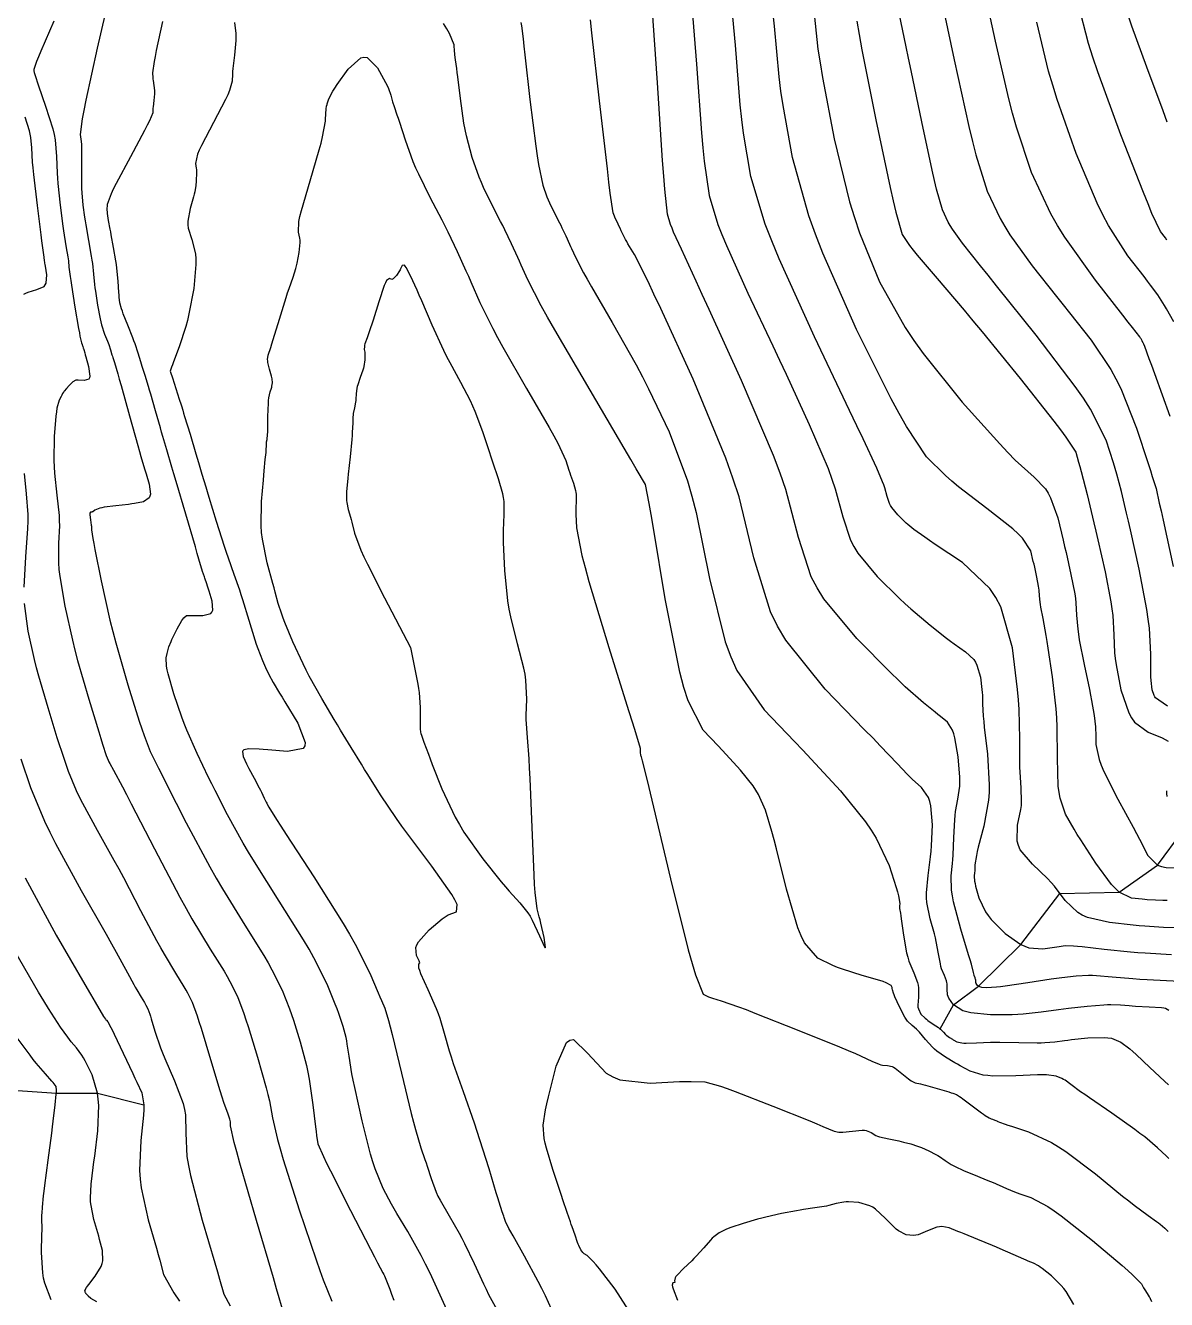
# Model space of a CAD drawing. Header units: metres. Extents: x 837475 to 838479, y 1189012 to 1191015.
# Drawn here: x 837892.9 to 837979.8, y 1189838.2 to 1189935.2 of the extents above; entities that cross this region are included whole.
import ezdxf

# ---------------------------------------------------------------- set-up
doc = ezdxf.new("R2010")
doc.units = ezdxf.units.M
doc.header["$LTSCALE"] = 0.3
for name, color, linetype in [('COTAS 10', 1, 'Continuous'), ('COTAS INT', 252, 'Continuous'), ('DRENAJE', 5, 'Continuous')]:
    doc.layers.add(name, color=color, linetype=linetype)

msp = doc.modelspace()

# ---------------------------------------------------------------- linework, layer by layer
at = {"layer": 'COTAS 10'}
for points in [[(837979.835, 1189868.553), (837979.674, 1189868.55), (837979.514, 1189868.549), (837978.941, 1189868.56), (837978.317, 1189868.599), (837978.125, 1189868.615), (837977.924, 1189868.633), (837977.129, 1189868.718), (837976.193, 1189869.187), (837975.903, 1189869.447), (837975.6, 1189869.764), (837974.394, 1189871.378), (837973.253, 1189873.157), (837972.99, 1189873.577), (837972.751, 1189873.966), (837972.082, 1189875.111), (837971.675, 1189876.336), (837971.603, 1189876.776), (837971.547, 1189877.259), (837971.489, 1189879.369), (837971.463, 1189881.778), (837971.428, 1189882.451), (837971.38, 1189883.126), (837971.108, 1189885.583), (837970.782, 1189887.766), (837970.701, 1189888.268), (837970.625, 1189888.726), (837970.382, 1189890.008), (837970.21, 1189890.877), (837970.178, 1189891.074), (837970.153, 1189891.252), (837970.117, 1189891.738), (837970.092, 1189892.178), (837970.073, 1189892.327), (837970.049, 1189892.488), (837969.918, 1189893.171), (837969.746, 1189893.939), (837969.695, 1189894.154), (837969.644, 1189894.37), (837969.45, 1189895.159), (837968.817, 1189896.139), (837968.488, 1189896.475), (837968.093, 1189896.84), (837966.115, 1189898.389), (837963.944, 1189900.047), (837963.427, 1189900.48), (837962.947, 1189900.902), (837961.518, 1189902.33), (837959.976, 1189904.64), (837959.425, 1189905.619), (837958.819, 1189906.744), (837956.181, 1189912.029), (837953.612, 1189917.834), (837953.05, 1189919.287), (837952.554, 1189920.673), (837951.299, 1189925.119), (837950.582, 1189929.091), (837950.423, 1189930.178), (837950.282, 1189931.259), (837949.92, 1189935.119), (837949.514, 1189938.724)], [(837980.066, 1189905.403), (837978.895, 1189908.649), (837978.666, 1189909.284), (837978.477, 1189909.804), (837978.138, 1189910.727), (837978.063, 1189910.901), (837978.041, 1189910.949), (837978.018, 1189910.996), (837977.93, 1189911.164), (837977.847, 1189911.313), (837977.827, 1189911.347), (837977.808, 1189911.379), (837977.751, 1189911.469), (837977.202, 1189912.174), (837976.874, 1189912.593), (837976.468, 1189913.109), (837974.367, 1189915.78), (837972.041, 1189919.05), (837971.494, 1189919.944), (837970.989, 1189920.832), (837969.517, 1189923.994), (837968.365, 1189927.431), (837968.062, 1189928.491), (837967.766, 1189929.599), (837966.754, 1189933.994), (837965.878, 1189938.101)], [(837925.092, 1189837.101), (837923.699, 1189840.153), (837923.356, 1189840.858), (837923.031, 1189841.504), (837922.013, 1189843.329), (837921.176, 1189844.704), (837920.965, 1189845.065), (837920.764, 1189845.417), (837920.116, 1189846.618), (837919.513, 1189848.105), (837919.341, 1189848.638), (837919.166, 1189849.223), (837918.517, 1189851.774), (837917.961, 1189854.288), (837917.846, 1189854.85), (837917.747, 1189855.353), (837917.53, 1189856.686), (837917.395, 1189857.613), (837917.349, 1189857.861), (837917.298, 1189858.104), (837917.08, 1189858.951), (837916.743, 1189859.944), (837916.617, 1189860.28), (837916.477, 1189860.642), (837915.851, 1189862.168), (837914.856, 1189864.173), (837914.483, 1189864.836), (837914.067, 1189865.546), (837912.216, 1189868.501), (837910.317, 1189871.49), (837909.872, 1189872.222), (837909.462, 1189872.911), (837908.274, 1189875.054), (837907.337, 1189876.908), (837907.085, 1189877.415), (837906.837, 1189877.921), (837905.968, 1189879.725), (837905.181, 1189881.514), (837904.983, 1189882.009), (837904.795, 1189882.503), (837904.189, 1189884.29), (837903.763, 1189885.795), (837903.689, 1189886.112), (837903.633, 1189886.386), (837903.589, 1189887.017), (837903.671, 1189887.36), (837903.695, 1189887.453), (837903.72, 1189887.546), (837903.814, 1189887.87), (837903.97, 1189888.275), (837904.033, 1189888.417), (837904.106, 1189888.572), (837904.441, 1189889.242), (837904.789, 1189889.854), (837904.869, 1189889.973), (837904.942, 1189890.07), (837905.146, 1189890.237), (837905.432, 1189890.254), (837905.557, 1189890.255), (837905.702, 1189890.255), (837906.388, 1189890.246), (837906.992, 1189890.404), (837907.086, 1189890.509), (837907.147, 1189890.641), (837907.1, 1189891.342), (837906.878, 1189892.089), (837906.828, 1189892.251), (837906.783, 1189892.393), (837906.665, 1189892.743), (837906.57, 1189893.01), (837906.54, 1189893.1), (837906.508, 1189893.197), (837906.38, 1189893.603), (837906.1, 1189894.539), (837905.973, 1189894.97), (837905.824, 1189895.475), (837904.359, 1189900.461), (837904.193, 1189901.026), (837904.044, 1189901.531), (837903.649, 1189902.855), (837903.345, 1189903.88), (837903.254, 1189904.197), (837903.159, 1189904.527), (837902.789, 1189905.838), (837902.429, 1189907.103), (837902.342, 1189907.404), (837902.259, 1189907.683), (837902.001, 1189908.517), (837901.782, 1189909.2), (837901.723, 1189909.385), (837901.666, 1189909.569), (837901.467, 1189910.218), (837901.229, 1189910.932), (837901.148, 1189911.157), (837901.06, 1189911.394), (837900.685, 1189912.345), (837900.337, 1189913.233), (837900.267, 1189913.428), (837900.207, 1189913.602), (837900.084, 1189914.051), (837900.03, 1189914.491), (837900.014, 1189914.66), (837899.998, 1189914.848), (837899.935, 1189915.699), (837899.844, 1189916.693), (837899.809, 1189916.973), (837899.771, 1189917.254), (837899.6, 1189918.285), (837899.421, 1189919.232), (837899.378, 1189919.46), (837899.338, 1189919.674), (837899.214, 1189920.324), (837899.137, 1189920.851), (837899.126, 1189920.988), (837899.119, 1189921.12), (837899.131, 1189921.564), (837899.428, 1189922.377), (837899.6, 1189922.742), (837899.812, 1189923.168), (837900.903, 1189925.214), (837901.983, 1189927.212), (837902.189, 1189927.608), (837902.353, 1189927.935), (837902.608, 1189928.552), (837902.613, 1189928.797), (837902.62, 1189928.891), (837902.63, 1189928.997), (837902.688, 1189929.472), (837902.733, 1189929.982), (837902.735, 1189930.11), (837902.733, 1189930.231), (837902.69, 1189930.622), (837902.632, 1189930.984), (837902.621, 1189931.087), (837902.611, 1189931.192), (837902.594, 1189931.584), (837902.709, 1189932.428), (837902.782, 1189932.818), (837902.874, 1189933.276), (837903.355, 1189935.493)], [(837930.62, 1189935.414), (837930.656, 1189935.16), (837930.78, 1189934.157), (837930.844, 1189933.606), (837930.921, 1189932.937), (837931.307, 1189929.534), (837931.742, 1189925.996), (837931.85, 1189925.241), (837931.953, 1189924.585), (837932.28, 1189923.026), (837932.594, 1189922.136), (837932.689, 1189921.901), (837932.787, 1189921.671), (837933.171, 1189920.881), (837933.552, 1189920.155), (837933.648, 1189919.965), (837933.741, 1189919.78), (837934.042, 1189919.15), (837934.322, 1189918.536), (837934.4, 1189918.361), (837934.479, 1189918.184), (837934.768, 1189917.525), (837935.376, 1189916.354), (837935.656, 1189915.854), (837935.984, 1189915.277), (837937.571, 1189912.561), (837939.395, 1189909.328), (837939.873, 1189908.426), (837940.338, 1189907.521), (837941.92, 1189904.228), (837943.305, 1189900.502), (837943.647, 1189899.324), (837943.97, 1189898.082), (837944.988, 1189893.068), (837946.172, 1189888.232), (837946.6, 1189887.102), (837947.073, 1189886.063), (837949.142, 1189883.068), (837951.467, 1189880.658), (837952.1, 1189879.988), (837952.729, 1189879.317), (837954.961, 1189876.884), (837956.869, 1189874.528), (837957.292, 1189873.905), (837957.67, 1189873.294), (837958.658, 1189871.198), (837959.206, 1189869.531), (837959.307, 1189869.192), (837959.386, 1189868.907), (837959.488, 1189868.318), (837959.457, 1189868.11), (837959.453, 1189868.065), (837959.451, 1189868.026), (837959.458, 1189867.927), (837959.515, 1189867.58), (837959.544, 1189867.383), (837959.578, 1189867.143), (837959.75, 1189865.913), (837959.997, 1189864.549), (837960.079, 1189864.224), (837960.166, 1189863.922), (837960.532, 1189863.024), (837960.832, 1189862.288), (837960.879, 1189862.088), (837960.91, 1189861.891), (837960.89, 1189861.192), (837960.845, 1189860.576), (837960.86, 1189860.43), (837960.887, 1189860.295), (837961.086, 1189859.896), (837961.398, 1189859.578), (837961.497, 1189859.494), (837961.6, 1189859.411), (837962.02, 1189859.125), (837962.414, 1189858.865), (837962.502, 1189858.798), (837962.581, 1189858.734), (837962.79, 1189858.524), (837962.953, 1189858.342), (837963.002, 1189858.296), (837963.054, 1189858.251), (837963.258, 1189858.108), (837963.477, 1189857.978), (837963.539, 1189857.943), (837963.601, 1189857.909), (837963.829, 1189857.785), (837964.198, 1189857.699), (837964.35, 1189857.688), (837964.522, 1189857.682), (837965.325, 1189857.706), (837966.392, 1189857.745), (837966.731, 1189857.749), (837967.09, 1189857.749), (837968.545, 1189857.726), (837969.926, 1189857.708), (837970.238, 1189857.712), (837970.52, 1189857.72), (837971.283, 1189857.782), (837972.012, 1189857.88), (837972.272, 1189857.911), (837972.558, 1189857.944), (837973.799, 1189858.074), (837975.04, 1189858.112), (837975.325, 1189858.086), (837975.585, 1189858.045), (837976.314, 1189857.764), (837976.994, 1189857.235), (837977.224, 1189857.036), (837977.472, 1189856.815), (837978.516, 1189855.828), (837979.634, 1189854.775), (837979.929, 1189854.512)], [(837892.863, 1189870.26), (837895.224, 1189865.91), (837897.4, 1189862.144), (837897.829, 1189861.405), (837898.182, 1189860.799), (837898.834, 1189859.711), (837898.981, 1189859.51), (837899.017, 1189859.463), (837899.051, 1189859.42), (837899.156, 1189859.297), (837899.392, 1189858.87), (837899.509, 1189858.636), (837899.648, 1189858.352), (837900.334, 1189856.907), (837901.055, 1189855.366), (837901.216, 1189855.022), (837901.36, 1189854.713), (837901.737, 1189853.893), (837901.891, 1189852.981), (837901.894, 1189852.614), (837901.879, 1189852.197), (837901.683, 1189850.275), (837901.579, 1189847.98), (837901.622, 1189847.327), (837901.697, 1189846.666), (837902.229, 1189844.218), (837902.858, 1189842.06), (837902.994, 1189841.582), (837903.113, 1189841.157), (837903.405, 1189840.052), (837904.183, 1189838.651), (837904.608, 1189838.038)]]:
    msp.add_lwpolyline(points, dxfattribs=at)
at = {"layer": 'COTAS INT'}
for points in [[(837980.848, 1189866.472), (837979.549, 1189866.498), (837978.136, 1189866.584), (837977.7, 1189866.621), (837977.246, 1189866.662), (837975.445, 1189866.855), (837973.757, 1189867.251), (837973.374, 1189867.421), (837973.027, 1189867.616), (837972.079, 1189868.537), (837971.264, 1189869.624), (837971.001, 1189869.924), (837970.723, 1189870.224), (837969.583, 1189871.302), (837968.65, 1189872.411), (837968.502, 1189872.73), (837968.402, 1189873.054), (837968.438, 1189874.269), (837968.693, 1189875.467), (837968.731, 1189875.781), (837968.755, 1189876.087), (837968.725, 1189877.129), (837968.634, 1189878.305), (837968.621, 1189878.696), (837968.612, 1189879.115), (837968.623, 1189880.864), (837968.561, 1189883.1), (837968.506, 1189883.827), (837968.435, 1189884.599), (837968.045, 1189887.778), (837967.161, 1189890.895), (837966.779, 1189891.629), (837966.338, 1189892.308), (837964.249, 1189894.293), (837962.173, 1189895.662), (837961.741, 1189895.952), (837961.37, 1189896.204), (837960.543, 1189896.793), (837960.096, 1189897.172), (837959.964, 1189897.291), (837959.829, 1189897.417), (837959.313, 1189897.925), (837958.863, 1189898.472), (837958.769, 1189898.623), (837958.689, 1189898.773), (837958.512, 1189899.313), (837958.339, 1189899.971), (837958.261, 1189900.195), (837958.169, 1189900.438), (837957.733, 1189901.467), (837956.686, 1189903.699), (837956.211, 1189904.7), (837955.655, 1189905.867), (837952.978, 1189911.467), (837950.285, 1189917.406), (837949.72, 1189918.787), (837949.233, 1189920.054), (837948.125, 1189923.681), (837947.581, 1189926.968), (837947.45, 1189928.021), (837947.326, 1189929.136), (837946.95, 1189933.681), (837946.552, 1189938.022)], [(837899.248, 1189937.402), (837898.347, 1189933.46), (837897.476, 1189929.487), (837897.318, 1189928.705), (837897.197, 1189928.062), (837897.059, 1189926.886), (837897.133, 1189926.357), (837897.145, 1189926.12), (837897.154, 1189925.844), (837897.154, 1189924.522), (837897.155, 1189923.098), (837897.163, 1189922.757), (837897.176, 1189922.44), (837897.251, 1189921.488), (837897.379, 1189920.588), (837897.425, 1189920.304), (837897.475, 1189920.004), (837897.693, 1189918.794), (837897.901, 1189917.606), (837897.944, 1189917.32), (837897.982, 1189917.052), (837898.067, 1189916.241), (837898.142, 1189915.461), (837898.173, 1189915.213), (837898.208, 1189914.951), (837898.37, 1189913.89), (837898.569, 1189912.851), (837898.628, 1189912.602), (837898.688, 1189912.371), (837898.916, 1189911.676), (837899.129, 1189911.137), (837899.179, 1189911.003), (837899.225, 1189910.875), (837899.36, 1189910.47), (837899.473, 1189910.102), (837899.506, 1189909.998), (837899.539, 1189909.893), (837899.663, 1189909.505), (837899.917, 1189908.644), (837900.033, 1189908.241), (837900.168, 1189907.766), (837900.817, 1189905.454), (837901.452, 1189903.182), (837901.578, 1189902.732), (837901.683, 1189902.36), (837901.881, 1189901.664), (837901.979, 1189901.332), (837902.021, 1189901.19), (837902.07, 1189901.026), (837902.296, 1189900.253), (837902.396, 1189899.49), (837902.364, 1189899.332), (837902.306, 1189899.198), (837901.881, 1189898.906), (837901.198, 1189898.775), (837900.976, 1189898.741), (837900.741, 1189898.708), (837899.776, 1189898.601), (837898.888, 1189898.49), (837898.702, 1189898.455), (837898.541, 1189898.419), (837898.178, 1189898.274), (837898.006, 1189898.153), (837897.968, 1189898.133), (837897.933, 1189898.117), (837897.837, 1189898.108), (837897.795, 1189898.037), (837897.793, 1189897.982), (837897.795, 1189897.913), (837897.84, 1189897.537), (837897.897, 1189897.133), (837897.906, 1189897.046), (837897.913, 1189896.969), (837897.917, 1189896.781), (837898.021, 1189896.111), (837898.091, 1189895.73), (837898.18, 1189895.265), (837898.648, 1189892.881), (837899.316, 1189889.881), (837899.529, 1189889.028), (837899.755, 1189888.165), (837900.675, 1189884.967), (837901.546, 1189882.204), (837901.741, 1189881.616), (837901.916, 1189881.103), (837902.384, 1189879.89), (837903.011, 1189878.623), (837903.287, 1189878.076), (837903.608, 1189877.445), (837905.135, 1189874.459), (837906.923, 1189871.111), (837907.407, 1189870.252), (837907.888, 1189869.422), (837909.586, 1189866.671), (837911.039, 1189864.352), (837911.365, 1189863.795), (837911.657, 1189863.274), (837912.438, 1189861.702), (837912.993, 1189860.289), (837913.144, 1189859.87), (837913.292, 1189859.439), (837913.818, 1189857.78), (837914.278, 1189855.986), (837914.386, 1189855.47), (837914.485, 1189854.946), (837914.77, 1189852.983), (837914.968, 1189851.3), (837915.012, 1189850.952), (837915.051, 1189850.656), (837915.154, 1189850.012), (837915.579, 1189849.046), (837915.822, 1189848.546), (837916.119, 1189847.946), (837917.645, 1189844.942), (837919.166, 1189841.984), (837919.46, 1189841.413), (837919.699, 1189840.95), (837920.105, 1189840.174), (837920.169, 1189840.054), (837920.192, 1189840.006), (837920.218, 1189839.95), (837920.334, 1189839.692), (837920.629, 1189838.932), (837920.768, 1189838.559), (837920.932, 1189838.116)], [(837943.589, 1189937.321), (837943.981, 1189932.243), (837944.37, 1189927.014), (837944.476, 1189925.864), (837944.581, 1189924.845), (837944.951, 1189922.243), (837945.626, 1189920.033), (837945.923, 1189919.261), (837946.268, 1189918.419), (837947.908, 1189914.8), (837949.812, 1189910.789), (837950.322, 1189909.7), (837950.825, 1189908.62), (837952.579, 1189904.8), (837954.009, 1189901.432), (837954.307, 1189900.638), (837954.563, 1189899.904), (837955.131, 1189897.752), (837955.71, 1189895.984), (837955.972, 1189895.492), (837956.279, 1189894.999), (837957.752, 1189893.209), (837959.44, 1189891.548), (837959.882, 1189891.136), (837960.313, 1189890.744), (837961.777, 1189889.504), (837963.039, 1189888.521), (837963.343, 1189888.293), (837963.627, 1189888.083), (837964.489, 1189887.481), (837965.107, 1189886.894), (837965.238, 1189886.693), (837965.351, 1189886.476), (837965.612, 1189885.554), (837965.727, 1189884.614), (837965.748, 1189884.385), (837965.764, 1189884.17), (837965.783, 1189883.509), (837965.831, 1189882.574), (837965.867, 1189882.186), (837965.911, 1189881.743), (837966.151, 1189879.678), (837966.292, 1189877.359), (837966.274, 1189876.757), (837966.232, 1189876.171), (837965.873, 1189874.195), (837965.454, 1189872.609), (837965.374, 1189872.269), (837965.309, 1189871.972), (837965.201, 1189871.257), (837965.188, 1189870.86), (837965.182, 1189870.764), (837965.174, 1189870.675), (837965.14, 1189870.4), (837965.171, 1189870.004), (837965.204, 1189869.837), (837965.249, 1189869.645), (837965.502, 1189868.745), (837966.004, 1189867.682), (837966.206, 1189867.387), (837966.436, 1189867.092), (837967.491, 1189866.024), (837968.683, 1189865.196), (837968.998, 1189865.052), (837969.307, 1189864.944), (837970.368, 1189864.863), (837971.25, 1189864.996), (837971.445, 1189865.025), (837971.618, 1189865.049), (837972.069, 1189865.105), (837972.712, 1189865.084), (837973.008, 1189865.059), (837973.354, 1189865.027), (837975.03, 1189864.842), (837977.037, 1189864.635), (837977.593, 1189864.589), (837978.149, 1189864.547), (837980.158, 1189864.435)], [(837962.609, 1189937.371), (837963.608, 1189932.568), (837964.721, 1189927.493), (837964.999, 1189926.352), (837965.265, 1189925.325), (837966.118, 1189922.568), (837967.113, 1189920.473), (837967.468, 1189919.863), (837967.858, 1189919.24), (837969.554, 1189916.883), (837971.412, 1189914.531), (837971.905, 1189913.91), (837972.388, 1189913.303), (837974.053, 1189911.224), (837975.554, 1189908.983), (837975.935, 1189908.274), (837976.3, 1189907.527), (837977.489, 1189904.511), (837978.382, 1189901.819), (837978.56, 1189901.277), (837978.707, 1189900.822), (837978.988, 1189899.913), (837979.24, 1189898.798), (837979.368, 1189898.214), (837979.522, 1189897.51), (837980.292, 1189893.971)], [(837979.821, 1189918.837), (837979.698, 1189919.008), (837979.33, 1189919.498), (837978.679, 1189920.864), (837978.379, 1189921.586), (837978.026, 1189922.458), (837976.315, 1189926.847), (837974.565, 1189931.643), (837974.188, 1189932.771), (837973.857, 1189933.812), (837973.047, 1189936.847)], [(837980.766, 1189862.372), (837978.322, 1189862.491), (837977.746, 1189862.527), (837977.213, 1189862.564), (837975.653, 1189862.707), (837974.455, 1189862.811), (837974.15, 1189862.823), (837973.858, 1189862.828), (837972.903, 1189862.787), (837971.803, 1189862.655), (837971.42, 1189862.603), (837971.003, 1189862.544), (837969.214, 1189862.275), (837967.511, 1189862.026), (837967.149, 1189861.979), (837966.833, 1189861.943), (837966.088, 1189861.891), (837965.714, 1189861.927), (837965.633, 1189861.946), (837965.561, 1189861.969), (837965.383, 1189862.081), (837965.294, 1189862.21), (837965.278, 1189862.243), (837965.267, 1189862.275), (837965.258, 1189862.381), (837965.261, 1189862.481), (837965.257, 1189862.509), (837965.25, 1189862.538), (837965.207, 1189862.644), (837965.155, 1189862.773), (837965.142, 1189862.816), (837965.13, 1189862.862), (837965.095, 1189863.058), (837964.929, 1189863.698), (837964.834, 1189864.025), (837964.719, 1189864.416), (837964.13, 1189866.369), (837963.574, 1189868.437), (837963.479, 1189868.9), (837963.411, 1189869.317), (837963.382, 1189870.426), (837963.499, 1189871.361), (837963.523, 1189871.667), (837963.544, 1189871.994), (837963.59, 1189873.345), (837963.653, 1189874.696), (837963.684, 1189875.023), (837963.721, 1189875.33), (837963.906, 1189876.266), (837964.044, 1189877.247), (837964.052, 1189877.582), (837964.046, 1189877.944), (837963.919, 1189879.48), (837963.664, 1189880.929), (837963.579, 1189881.236), (837963.487, 1189881.502), (837963.103, 1189882.122), (837962.563, 1189882.563), (837962.374, 1189882.715), (837962.168, 1189882.881), (837961.279, 1189883.59), (837959.889, 1189884.826), (837959.367, 1189885.324), (837958.786, 1189885.889), (837956.19, 1189888.493), (837953.694, 1189891.526), (837953.176, 1189892.361), (837952.732, 1189893.195), (837951.75, 1189896.19), (837950.786, 1189899.837), (837950.354, 1189901.081), (837949.849, 1189902.427), (837947.426, 1189908.133), (837944.963, 1189913.542), (837944.433, 1189914.7), (837943.968, 1189915.711), (837942.839, 1189918.133), (837942.25, 1189919.432), (837942.126, 1189919.735), (837942.02, 1189920.012), (837941.777, 1189920.805), (837941.58, 1189922.722), (837941.503, 1189923.708), (837941.414, 1189924.891), (837941.012, 1189930.805), (837940.626, 1189936.619)], [(837952.889, 1189936.556), (837953.238, 1189933.382), (837953.397, 1189932.335), (837953.582, 1189931.214), (837954.473, 1189926.556), (837955.649, 1189921.76), (837956.014, 1189920.552), (837956.396, 1189919.396), (837957.917, 1189915.652), (837959.877, 1189912.176), (837960.537, 1189911.188), (837961.246, 1189910.189), (837964.23, 1189906.49), (837967.084, 1189903.321), (837967.712, 1189902.656), (837968.27, 1189902.083), (837969.7, 1189900.784), (837970.567, 1189899.884), (837970.77, 1189899.563), (837970.957, 1189899.212), (837971.498, 1189897.685), (837971.918, 1189895.972), (837972.029, 1189895.503), (837972.138, 1189895.036), (837972.511, 1189893.371), (837972.795, 1189891.89), (837972.848, 1189891.54), (837972.889, 1189891.216), (837972.944, 1189890.261), (837973.021, 1189889.208), (837973.076, 1189888.822), (837973.146, 1189888.395), (837973.519, 1189886.509), (837973.92, 1189884.606), (837974.008, 1189884.167), (837974.085, 1189883.767), (837974.277, 1189882.639), (837974.374, 1189881.767), (837974.391, 1189881.528), (837974.403, 1189881.289), (837974.412, 1189880.434), (837974.657, 1189879.278), (837974.819, 1189878.85), (837975.02, 1189878.374), (837976.087, 1189876.266), (837977.244, 1189874.137), (837977.503, 1189873.649), (837977.736, 1189873.204), (837978.354, 1189871.964), (837979.095, 1189871.243), (837979.405, 1189871.125), (837979.76, 1189871.043), (837981.42, 1189871.042)], [(837979.874, 1189883.33), (837979.195, 1189883.8), (837978.944, 1189883.985), (837978.886, 1189884.063), (837978.834, 1189884.154), (837978.69, 1189884.581), (837978.609, 1189885.306), (837978.597, 1189885.585), (837978.589, 1189885.898), (837978.599, 1189887.309), (837978.484, 1189889.292), (837978.398, 1189889.966), (837978.289, 1189890.693), (837977.698, 1189893.771), (837977.041, 1189896.765), (837976.889, 1189897.44), (837976.751, 1189898.048), (837976.361, 1189899.688), (837975.995, 1189901.021), (837975.872, 1189901.436), (837975.739, 1189901.87), (837975.18, 1189903.603), (837973.987, 1189905.962), (837973.454, 1189906.792), (837972.834, 1189907.697), (837969.862, 1189911.605), (837966.844, 1189915.36), (837966.195, 1189916.17), (837965.627, 1189916.88), (837964.246, 1189918.615), (837963.492, 1189919.662), (837963.319, 1189919.939), (837963.161, 1189920.21), (837962.719, 1189921.141), (837962.269, 1189922.712), (837962.106, 1189923.385), (837961.927, 1189924.163), (837961.141, 1189927.836), (837960.335, 1189931.753), (837960.143, 1189932.685), (837959.965, 1189933.551), (837959.432, 1189936.127)], [(837976.891, 1189935.852), (837977.132, 1189935.143), (837978.274, 1189932.037), (837979.505, 1189928.7), (837979.803, 1189927.846)], [(837895.038, 1189935.511), (837894.068, 1189933.233), (837893.884, 1189932.794), (837893.737, 1189932.437), (837893.51, 1189931.841), (837893.523, 1189931.771), (837893.527, 1189931.746), (837893.531, 1189931.72), (837893.546, 1189931.606), (837893.69, 1189931.136), (837893.775, 1189930.884), (837893.88, 1189930.58), (837894.423, 1189929.042), (837894.961, 1189927.309), (837895.062, 1189926.88), (837895.142, 1189926.475), (837895.26, 1189925.197), (837895.29, 1189923.939), (837895.315, 1189923.547), (837895.346, 1189923.135), (837895.521, 1189921.485), (837895.726, 1189919.909), (837895.778, 1189919.544), (837895.827, 1189919.209), (837895.984, 1189918.254), (837896.104, 1189917.57), (837896.129, 1189917.405), (837896.151, 1189917.251), (837896.2, 1189916.783), (837896.286, 1189916.073), (837896.331, 1189915.766), (837896.385, 1189915.411), (837896.655, 1189913.729), (837896.931, 1189912.099), (837896.989, 1189911.776), (837897.038, 1189911.509), (837897.148, 1189911.007), (837897.198, 1189910.88), (837897.21, 1189910.848), (837897.221, 1189910.818), (837897.253, 1189910.722), (837897.28, 1189910.635), (837897.288, 1189910.61), (837897.295, 1189910.585), (837897.325, 1189910.494), (837897.399, 1189910.239), (837897.436, 1189910.111), (837897.479, 1189909.958), (837897.691, 1189909.2), (837897.795, 1189908.478), (837897.77, 1189908.348), (837897.722, 1189908.248), (837897.352, 1189908.138), (837896.9, 1189908.177), (837896.8, 1189908.171), (837896.711, 1189908.157), (837896.48, 1189908.045), (837896.311, 1189907.87), (837896.261, 1189907.815), (837896.21, 1189907.759), (837896.013, 1189907.535), (837895.842, 1189907.33), (837895.808, 1189907.285), (837895.778, 1189907.246), (837895.718, 1189907.149), (837895.662, 1189907.036), (837895.636, 1189906.987), (837895.604, 1189906.93), (837895.453, 1189906.658), (837895.285, 1189906.035), (837895.244, 1189905.756), (837895.204, 1189905.431), (837895.082, 1189903.873), (837895.045, 1189902.06), (837895.059, 1189901.573), (837895.085, 1189901.093), (837895.266, 1189899.417), (837895.442, 1189897.861), (837895.463, 1189897.457), (837895.473, 1189897.064), (837895.411, 1189895.743), (837895.398, 1189894.253), (837895.438, 1189893.753), (837895.497, 1189893.216), (837895.871, 1189890.963), (837896.455, 1189888.357), (837896.647, 1189887.598), (837896.852, 1189886.823), (837897.7, 1189883.886), (837898.473, 1189881.375), (837898.63, 1189880.869), (837898.763, 1189880.444), (837899.035, 1189879.589), (837899.188, 1189879.221), (837899.245, 1189879.103), (837899.309, 1189878.977), (837899.589, 1189878.465), (837900.263, 1189877.208), (837900.573, 1189876.613), (837900.938, 1189875.91), (837902.705, 1189872.482), (837904.645, 1189868.799), (837905.12, 1189867.937), (837905.567, 1189867.143), (837906.956, 1189864.841), (837908.01, 1189863.158), (837908.247, 1189862.754), (837908.459, 1189862.376), (837909.026, 1189861.235), (837909.51, 1189859.937), (837909.67, 1189859.461), (837909.841, 1189858.934), (837910.556, 1189856.608), (837911.212, 1189854.283), (837911.347, 1189853.757), (837911.461, 1189853.281), (837911.703, 1189851.988), (837912.082, 1189850.329), (837912.282, 1189849.623), (837912.523, 1189848.81), (837913.74, 1189844.985), (837915.026, 1189841.167), (837915.311, 1189840.359), (837915.565, 1189839.66), (837916.228, 1189838.034)], [(837908.808, 1189935.419), (837908.901, 1189934.572), (837908.905, 1189934.308), (837908.9, 1189934.031), (837908.802, 1189932.924), (837908.678, 1189931.894), (837908.656, 1189931.665), (837908.64, 1189931.461), (837908.628, 1189930.928), (837908.423, 1189930.221), (837908.286, 1189929.907), (837908.113, 1189929.542), (837907.195, 1189927.796), (837906.288, 1189926.051), (837906.122, 1189925.686), (837905.993, 1189925.373), (837905.832, 1189924.668), (837905.893, 1189924.312), (837905.904, 1189924.218), (837905.911, 1189924.125), (837905.914, 1189923.808), (837905.897, 1189923.497), (837905.892, 1189923.408), (837905.887, 1189923.318), (837905.868, 1189922.984), (837905.788, 1189922.51), (837905.745, 1189922.332), (837905.693, 1189922.134), (837905.43, 1189921.25), (837905.254, 1189920.268), (837905.257, 1189920.007), (837905.282, 1189919.752), (837905.56, 1189918.872), (837905.839, 1189917.786), (837905.865, 1189917.401), (837905.869, 1189916.98), (837905.696, 1189915.152), (837905.334, 1189913.213), (837905.218, 1189912.721), (837905.095, 1189912.248), (837904.595, 1189910.702), (837904.159, 1189909.554), (837904.077, 1189909.332), (837904.011, 1189909.151), (837903.913, 1189908.845), (837903.985, 1189908.621), (837904.026, 1189908.493), (837904.077, 1189908.336), (837904.339, 1189907.528), (837904.6, 1189906.722), (837904.65, 1189906.566), (837904.691, 1189906.439), (837904.761, 1189906.222), (837904.866, 1189905.872), (837904.93, 1189905.661), (837905.008, 1189905.4), (837905.417, 1189904.046), (837905.864, 1189902.562), (837905.966, 1189902.219), (837906.06, 1189901.906), (837906.323, 1189901.019), (837906.614, 1189900.047), (837906.726, 1189899.679), (837906.851, 1189899.268), (837907.417, 1189897.428), (837908.02, 1189895.518), (837908.17, 1189895.064), (837908.311, 1189894.642), (837908.758, 1189893.385), (837909.174, 1189892.214), (837909.296, 1189891.846), (837909.42, 1189891.458), (837909.894, 1189889.901), (837910.352, 1189888.404), (837910.467, 1189888.055), (837910.577, 1189887.734), (837910.929, 1189886.81), (837911.249, 1189886.107), (837911.338, 1189885.925), (837911.428, 1189885.748), (837911.754, 1189885.156), (837912.24, 1189884.343), (837912.431, 1189884.027), (837912.646, 1189883.671), (837913.625, 1189882.058), (837914.197, 1189880.586), (837914.156, 1189880.319), (837914.028, 1189880.113), (837912.846, 1189879.879), (837911.333, 1189880.012), (837910.997, 1189880.037), (837910.696, 1189880.059), (837909.909, 1189880.096), (837909.504, 1189880.009), (837909.445, 1189879.952), (837909.408, 1189879.881), (837909.466, 1189879.503), (837909.72, 1189878.962), (837909.806, 1189878.788), (837909.9, 1189878.603), (837910.297, 1189877.846), (837910.686, 1189877.113), (837910.774, 1189876.943), (837910.854, 1189876.788), (837911.073, 1189876.347), (837911.225, 1189876.029), (837911.262, 1189875.951), (837911.299, 1189875.878), (837911.413, 1189875.649), (837912.002, 1189874.711), (837912.337, 1189874.191), (837912.746, 1189873.558), (837914.846, 1189870.332), (837917.072, 1189866.796), (837917.562, 1189865.968), (837917.997, 1189865.205), (837919.109, 1189862.998), (837919.743, 1189861.51), (837919.875, 1189861.2), (837919.99, 1189860.936), (837920.249, 1189860.352), (837920.528, 1189859.412), (837920.655, 1189858.923), (837920.804, 1189858.335), (837921.52, 1189855.385), (837922.268, 1189852.324), (837922.438, 1189851.667), (837922.59, 1189851.092), (837923.005, 1189849.7), (837923.31, 1189848.823), (837923.393, 1189848.572), (837923.476, 1189848.317), (837923.771, 1189847.368), (837924.161, 1189846.341), (837924.303, 1189846.037), (837924.46, 1189845.725), (837925.15, 1189844.526), (837925.92, 1189843.206), (837926.127, 1189842.817), (837926.331, 1189842.418), (837927.048, 1189840.891), (837927.759, 1189839.349), (837927.96, 1189838.94), (837928.162, 1189838.54), (837928.909, 1189837.158)], [(837979.956, 1189848.898), (837979.776, 1189849.059), (837979.09, 1189849.705), (837978.124, 1189850.531), (837977.767, 1189850.806), (837977.371, 1189851.101), (837975.617, 1189852.334), (837973.918, 1189853.502), (837973.557, 1189853.755), (837973.242, 1189853.978), (837972.501, 1189854.533), (837972.065, 1189854.849), (837971.944, 1189854.922), (837971.823, 1189854.988), (837971.382, 1189855.173), (837970.64, 1189855.264), (837970.329, 1189855.271), (837969.972, 1189855.27), (837968.302, 1189855.198), (837966.57, 1189855.176), (837966.175, 1189855.206), (837965.817, 1189855.251), (837964.826, 1189855.547), (837964.081, 1189855.951), (837963.878, 1189856.065), (837963.676, 1189856.18), (837962.958, 1189856.603), (837962.29, 1189857.073), (837962.121, 1189857.217), (837961.958, 1189857.368), (837961.426, 1189857.964), (837960.972, 1189858.513), (837960.859, 1189858.634), (837960.751, 1189858.742), (837960.407, 1189859.018), (837960.072, 1189859.35), (837959.97, 1189859.493), (837959.865, 1189859.657), (837959.45, 1189860.436), (837959.1, 1189861.197), (837959.034, 1189861.35), (837958.982, 1189861.478), (837958.909, 1189861.732), (837958.905, 1189861.839), (837958.897, 1189861.874), (837958.885, 1189861.911), (837958.816, 1189862.063), (837958.424, 1189862.283), (837958.209, 1189862.363), (837957.948, 1189862.451), (837956.619, 1189862.837), (837955.106, 1189863.307), (837954.729, 1189863.447), (837954.369, 1189863.592), (837953.221, 1189864.154), (837952.228, 1189865.32), (837951.966, 1189865.846), (837951.711, 1189866.461), (837950.835, 1189869.415), (837950.082, 1189872.485), (837949.904, 1189873.173), (837949.738, 1189873.789), (837949.248, 1189875.431), (837948.709, 1189876.616), (837948.513, 1189876.945), (837948.297, 1189877.275), (837947.347, 1189878.47), (837946.251, 1189879.665), (837945.942, 1189879.994), (837945.631, 1189880.323), (837944.49, 1189881.507), (837943.344, 1189883.758), (837943.031, 1189884.76), (837942.719, 1189885.926), (837941.607, 1189891.507), (837940.706, 1189896.89), (837940.527, 1189897.932), (837940.379, 1189898.779), (837940.1, 1189900.22), (837939.406, 1189901.426), (837938.996, 1189902.124), (837938.492, 1189902.981), (837935.884, 1189907.395), (837933.195, 1189911.998), (837932.639, 1189912.974), (837932.165, 1189913.822), (837931.135, 1189915.806), (837930.645, 1189916.923), (837930.511, 1189917.223), (837930.378, 1189917.52), (837929.905, 1189918.56), (837929.394, 1189919.627), (837929.238, 1189919.941), (837929.074, 1189920.263), (837928.429, 1189921.493), (837927.779, 1189922.831), (837927.612, 1189923.221), (837927.451, 1189923.619), (837926.918, 1189925.127), (837926.477, 1189926.766), (837926.374, 1189927.247), (837926.279, 1189927.739), (837926.005, 1189929.617), (837925.817, 1189931.258), (837925.775, 1189931.602), (837925.739, 1189931.898), (837925.646, 1189932.565), (837925.591, 1189932.955), (837925.578, 1189933.076), (837925.565, 1189933.202), (837925.529, 1189933.702), (837925.189, 1189934.563), (837924.985, 1189934.916), (837924.733, 1189935.32)], [(837979.952, 1189860.177), (837979.72, 1189860.306), (837979.576, 1189860.335), (837979.396, 1189860.361), (837978.459, 1189860.428), (837977.415, 1189860.479), (837977.169, 1189860.494), (837976.942, 1189860.51), (837976.276, 1189860.571), (837975.555, 1189860.594), (837975.293, 1189860.587), (837975.004, 1189860.572), (837973.736, 1189860.469), (837972.323, 1189860.314), (837971.943, 1189860.267), (837971.567, 1189860.218), (837970.248, 1189860.029), (837968.872, 1189859.877), (837968.46, 1189859.852), (837968.033, 1189859.835), (837966.381, 1189859.834), (837964.891, 1189859.98), (837964.567, 1189860.054), (837964.282, 1189860.144), (837963.571, 1189860.591), (837963.215, 1189861.105), (837963.153, 1189861.237), (837963.107, 1189861.364), (837963.074, 1189861.786), (837963.086, 1189862.186), (837963.068, 1189862.299), (837963.041, 1189862.413), (837962.869, 1189862.834), (837962.66, 1189863.347), (837962.61, 1189863.52), (837962.564, 1189863.706), (837962.422, 1189864.485), (837962.253, 1189865.42), (837962.189, 1189865.704), (837962.117, 1189865.998), (837961.794, 1189867.148), (837961.541, 1189868.397), (837961.513, 1189868.753), (837961.504, 1189869.113), (837961.623, 1189870.451), (837961.82, 1189871.876), (837961.86, 1189872.29), (837961.893, 1189872.714), (837961.961, 1189874.317), (837961.848, 1189875.764), (837961.768, 1189876.088), (837961.666, 1189876.38), (837961.121, 1189877.158), (837960.423, 1189877.774), (837960.226, 1189877.963), (837960.026, 1189878.16), (837959.289, 1189878.939), (837957.99, 1189880.317), (837957.436, 1189880.892), (837956.798, 1189881.551), (837953.795, 1189884.629), (837950.801, 1189888.368), (837950.17, 1189889.444), (837949.625, 1189890.537), (837948.369, 1189894.629), (837947.235, 1189899.275), (837946.767, 1189900.716), (837946.232, 1189902.225), (837943.74, 1189908.236), (837941.271, 1189913.616), (837940.749, 1189914.727), (837940.299, 1189915.674), (837939.258, 1189917.727), (837938.773, 1189918.557), (837938.673, 1189918.733), (837938.587, 1189918.886), (837938.401, 1189919.244), (837938.313, 1189919.445), (837938.265, 1189919.553), (837938.18, 1189919.74), (837938.087, 1189919.933), (837938.03, 1189920.047), (837937.913, 1189920.269), (837937.796, 1189920.511), (837937.766, 1189920.581), (837937.737, 1189920.653), (837937.641, 1189920.924), (837937.428, 1189922.403), (837937.326, 1189923.236), (837937.204, 1189924.252), (837936.609, 1189929.451), (837936.026, 1189934.616), (837935.914, 1189935.611)], [(837956.194, 1189935.505), (837956.37, 1189934.491), (837956.582, 1189933.337), (837957.647, 1189927.994), (837958.745, 1189922.848), (837958.978, 1189921.817), (837959.18, 1189920.958), (837959.653, 1189919.275), (837960.225, 1189918.416), (837960.49, 1189918.075), (837960.801, 1189917.689), (837962.309, 1189915.923), (837964.38, 1189913.5), (837965.047, 1189912.7), (837965.755, 1189911.844), (837968.647, 1189908.287), (837971.214, 1189905.043), (837971.717, 1189904.384), (837972.13, 1189903.83), (837972.871, 1189902.695), (837973.096, 1189901.922), (837973.183, 1189901.596), (837973.283, 1189901.221), (837973.733, 1189899.463), (837974.262, 1189897.297), (837974.41, 1189896.665), (837974.559, 1189896.02), (837975.105, 1189893.571), (837975.542, 1189891.292), (837975.623, 1189890.753), (837975.687, 1189890.254), (837975.772, 1189888.785), (837975.837, 1189887.406), (837975.889, 1189886.963), (837975.955, 1189886.495), (837976.314, 1189884.584), (837976.909, 1189882.823), (837977.124, 1189882.449), (837977.361, 1189882.125), (837978.398, 1189881.363), (837979.445, 1189880.925), (837979.687, 1189880.805), (837979.91, 1189880.685)], [(837980.333, 1189912.619), (837979.774, 1189913.614), (837979.639, 1189913.846), (837979.512, 1189914.058), (837979.127, 1189914.664), (837978.577, 1189915.413), (837978.347, 1189915.715), (837978.083, 1189916.058), (837976.848, 1189917.639), (837975.36, 1189919.957), (837974.936, 1189920.765), (837974.507, 1189921.645), (837972.916, 1189925.421), (837971.465, 1189929.537), (837971.125, 1189930.631), (837970.811, 1189931.706), (837969.901, 1189935.421)], [(837933.413, 1189836.41), (837932.478, 1189838.438), (837932.207, 1189838.986), (837931.931, 1189839.529), (837930.893, 1189841.444), (837930.019, 1189842.993), (837929.846, 1189843.306), (837929.704, 1189843.568), (837929.44, 1189844.093), (837929.361, 1189844.327), (837929.335, 1189844.405), (837929.307, 1189844.49), (837929.188, 1189844.842), (837928.955, 1189845.579), (837928.855, 1189845.906), (837928.739, 1189846.286), (837928.189, 1189848.102), (837927.494, 1189850.316), (837927.286, 1189850.947), (837927.072, 1189851.586), (837926.244, 1189853.958), (837925.494, 1189856.114), (837925.329, 1189856.617), (837925.183, 1189857.08), (837924.809, 1189858.41), (837924.462, 1189859.566), (837924.334, 1189859.919), (837924.191, 1189860.286), (837923.556, 1189861.729), (837923.004, 1189862.964), (837922.913, 1189863.2), (837922.85, 1189863.391), (837922.845, 1189863.695), (837922.92, 1189863.797), (837922.907, 1189863.861), (837922.879, 1189863.939), (837922.654, 1189864.349), (837922.609, 1189864.959), (837922.694, 1189865.163), (837922.821, 1189865.383), (837923.635, 1189866.308), (837924.618, 1189867.144), (837924.852, 1189867.308), (837925.07, 1189867.443), (837925.719, 1189867.686), (837925.759, 1189868.248), (837925.592, 1189868.584), (837925.348, 1189868.999), (837923.825, 1189871.146), (837921.995, 1189873.598), (837921.557, 1189874.204), (837921.15, 1189874.78), (837919.93, 1189876.595), (837918.963, 1189878.129), (837918.714, 1189878.526), (837918.475, 1189878.912), (837917.68, 1189880.205), (837916.888, 1189881.516), (837916.651, 1189881.913), (837916.406, 1189882.325), (837915.453, 1189883.932), (837914.504, 1189885.629), (837914.261, 1189886.096), (837914.027, 1189886.562), (837913.253, 1189888.239), (837912.645, 1189889.704), (837912.515, 1189890.038), (837912.402, 1189890.34), (837912.135, 1189891.172), (837911.911, 1189892.026), (837911.826, 1189892.342), (837911.73, 1189892.693), (837911.298, 1189894.25), (837910.928, 1189896.052), (837910.871, 1189896.558), (837910.834, 1189897.067), (837910.865, 1189898.928), (837911.007, 1189900.562), (837911.04, 1189900.928), (837911.069, 1189901.255), (837911.153, 1189902.124), (837911.205, 1189902.663), (837911.215, 1189902.783), (837911.223, 1189902.89), (837911.235, 1189903.17), (837911.243, 1189903.363), (837911.248, 1189903.415), (837911.254, 1189903.467), (837911.287, 1189903.649), (837911.323, 1189904.025), (837911.331, 1189904.2), (837911.338, 1189904.405), (837911.355, 1189905.398), (837911.388, 1189906.413), (837911.405, 1189906.632), (837911.424, 1189906.823), (837911.522, 1189907.288), (837911.621, 1189907.565), (837911.64, 1189907.639), (837911.657, 1189907.71), (837911.689, 1189907.956), (837911.663, 1189908.26), (837911.642, 1189908.368), (837911.616, 1189908.486), (837911.472, 1189908.999), (837911.346, 1189909.519), (837911.331, 1189909.642), (837911.325, 1189909.755), (837911.373, 1189910.084), (837911.569, 1189910.668), (837911.655, 1189910.941), (837911.755, 1189911.262), (837912.233, 1189912.823), (837912.737, 1189914.453), (837912.853, 1189914.817), (837912.96, 1189915.144), (837913.263, 1189916.009), (837913.479, 1189916.674), (837913.532, 1189916.874), (837913.582, 1189917.082), (837913.734, 1189917.89), (837913.805, 1189918.646), (837913.803, 1189918.82), (837913.793, 1189918.979), (837913.677, 1189919.428), (837913.706, 1189920.243), (837913.785, 1189920.633), (837913.896, 1189921.094), (837914.557, 1189923.352), (837915.261, 1189925.705), (837915.4, 1189926.226), (837915.514, 1189926.69), (837915.723, 1189927.894), (837915.767, 1189928.576), (837915.777, 1189928.711), (837915.786, 1189928.823), (837915.812, 1189929.033), (837915.852, 1189929.156), (837915.871, 1189929.212), (837915.893, 1189929.279), (837916.001, 1189929.601), (837916.302, 1189930.184), (837916.447, 1189930.414), (837916.618, 1189930.674), (837917.456, 1189931.862), (837918.415, 1189932.719), (837918.662, 1189932.769), (837918.901, 1189932.739), (837919.697, 1189931.956), (837920.305, 1189930.842), (837920.426, 1189930.602), (837920.526, 1189930.392), (837920.713, 1189929.885), (837920.784, 1189929.56), (837920.809, 1189929.465), (837920.838, 1189929.368), (837920.964, 1189929.001), (837921.18, 1189928.38), (837921.265, 1189928.124), (837921.361, 1189927.83), (837921.798, 1189926.465), (837922.397, 1189924.82), (837922.595, 1189924.35), (837922.807, 1189923.874), (837923.687, 1189922.106), (837924.596, 1189920.371), (837924.827, 1189919.917), (837925.048, 1189919.474), (837925.768, 1189917.969), (837926.435, 1189916.504), (837926.622, 1189916.085), (837926.811, 1189915.662), (837927.502, 1189914.087), (837928.472, 1189912.104), (837928.836, 1189911.423), (837929.242, 1189910.685), (837931.053, 1189907.541), (837932.776, 1189904.56), (837933.127, 1189903.924), (837933.423, 1189903.371), (837934.033, 1189902.055), (837934.276, 1189901.315), (837934.34, 1189901.123), (837934.403, 1189900.939), (837934.617, 1189900.321), (837934.773, 1189899.767), (837934.799, 1189899.622), (837934.817, 1189899.481), (837934.82, 1189899.001), (837934.796, 1189898.406), (837934.797, 1189898.192), (837934.802, 1189897.957), (837934.847, 1189896.927), (837935.267, 1189894.818), (837935.508, 1189893.901), (837935.803, 1189892.841), (837937.317, 1189887.811), (837938.818, 1189883.001), (837939.104, 1189882.079), (837939.334, 1189881.336), (837939.698, 1189880.131), (837939.697, 1189880.089), (837939.697, 1189880.068), (837939.7, 1189880.033), (837939.704, 1189879.977), (837939.705, 1189879.954), (837939.706, 1189879.927), (837939.711, 1189879.801), (837939.737, 1189879.614), (837939.752, 1189879.548), (837939.769, 1189879.477), (837939.859, 1189879.169), (837940.258, 1189877.583), (837940.471, 1189876.705), (837940.727, 1189875.638), (837942.023, 1189870.198), (837943.366, 1189864.787), (837943.653, 1189863.737), (837943.902, 1189862.881), (837944.494, 1189861.412), (837944.917, 1189861.213), (837945.059, 1189861.158), (837945.212, 1189861.103), (837945.857, 1189860.908), (837947.185, 1189860.452), (837947.768, 1189860.232), (837948.445, 1189859.972), (837951.67, 1189858.698), (837954.874, 1189857.397), (837955.538, 1189857.121), (837956.105, 1189856.881), (837957.349, 1189856.318), (837957.902, 1189856.066), (837958.034, 1189856.022), (837958.157, 1189855.989), (837958.525, 1189855.965), (837958.882, 1189855.904), (837958.998, 1189855.849), (837959.122, 1189855.777), (837959.63, 1189855.377), (837960.126, 1189854.958), (837960.242, 1189854.874), (837960.348, 1189854.804), (837960.655, 1189854.667), (837961.061, 1189854.57), (837961.231, 1189854.524), (837961.424, 1189854.471), (837962.329, 1189854.214), (837963.201, 1189853.958), (837963.374, 1189853.906), (837963.518, 1189853.862), (837963.792, 1189853.771), (837964.024, 1189853.614), (837964.141, 1189853.528), (837964.281, 1189853.425), (837964.978, 1189852.9), (837965.692, 1189852.368), (837965.843, 1189852.261), (837965.974, 1189852.171), (837966.276, 1189851.988), (837966.445, 1189851.918), (837966.537, 1189851.88), (837966.702, 1189851.814), (837966.859, 1189851.75), (837966.9, 1189851.732), (837966.94, 1189851.715), (837967.078, 1189851.653), (837967.494, 1189851.504), (837967.71, 1189851.432), (837967.969, 1189851.345), (837969.271, 1189850.92), (837971.018, 1189850.117), (837971.558, 1189849.794), (837972.123, 1189849.426), (837974.367, 1189847.729), (837976.445, 1189846.035), (837976.905, 1189845.668), (837977.316, 1189845.346), (837978.382, 1189844.552), (837979.03, 1189844.097), (837979.176, 1189843.988), (837979.308, 1189843.887), (837979.664, 1189843.582), (837979.917, 1189843.344)], [(837892.768, 1189914.715), (837892.924, 1189914.802), (837893.088, 1189914.878), (837893.751, 1189915.065), (837894.303, 1189915.311), (837894.398, 1189915.425), (837894.467, 1189915.558), (837894.505, 1189916.203), (837894.4, 1189916.846), (837894.38, 1189916.977), (837894.363, 1189917.089), (837894.332, 1189917.325), (837894.319, 1189917.449), (837894.314, 1189917.489), (837894.307, 1189917.533), (837894.275, 1189917.714), (837894.178, 1189918.414), (837894.13, 1189918.784), (837894.073, 1189919.231), (837893.79, 1189921.483), (837893.517, 1189923.829), (837893.466, 1189924.336), (837893.425, 1189924.781), (837893.366, 1189925.871), (837893.295, 1189926.646), (837893.246, 1189926.892), (837893.185, 1189927.152), (837892.859, 1189928.203)], [(837892.774, 1189892.394), (837892.905, 1189894.706), (837893.076, 1189896.885), (837893.09, 1189897.42), (837893.089, 1189897.926), (837892.969, 1189899.505), (837892.823, 1189901.073)], [(837912.566, 1189837.054), (837912.216, 1189838.27), (837912.013, 1189838.964), (837911.764, 1189839.813), (837910.481, 1189844.17), (837909.215, 1189848.542), (837908.976, 1189849.4), (837908.787, 1189850.106), (837908.507, 1189851.382), (837908.502, 1189851.688), (837908.485, 1189851.782), (837908.461, 1189851.879), (837908.318, 1189852.265), (837908.004, 1189853.148), (837907.872, 1189853.559), (837907.72, 1189854.043), (837907.009, 1189856.395), (837906.285, 1189858.783), (837906.125, 1189859.291), (837905.982, 1189859.731), (837905.613, 1189860.768), (837905.261, 1189861.478), (837905.129, 1189861.713), (837904.982, 1189861.964), (837904.326, 1189863.011), (837903.462, 1189864.442), (837903.184, 1189864.936), (837902.889, 1189865.473), (837901.682, 1189867.763), (837900.372, 1189870.263), (837900.011, 1189870.932), (837899.652, 1189871.59), (837898.363, 1189873.883), (837897.245, 1189875.925), (837896.993, 1189876.424), (837896.766, 1189876.896), (837896.156, 1189878.363), (837895.647, 1189879.886), (837895.483, 1189880.392), (837895.31, 1189880.936), (837894.603, 1189883.206), (837893.903, 1189885.629), (837893.734, 1189886.269), (837893.576, 1189886.895), (837893.094, 1189889.044), (837892.815, 1189891.167)], [(837892.531, 1189879.327), (837893.277, 1189877.137), (837894.344, 1189874.571), (837894.74, 1189873.746), (837895.181, 1189872.872), (837897.137, 1189869.301), (837899.041, 1189865.972), (837899.449, 1189865.251), (837899.805, 1189864.616), (837900.66, 1189863.044), (837901.133, 1189862.146), (837901.249, 1189861.935), (837901.358, 1189861.742), (837901.696, 1189861.18), (837901.953, 1189860.77), (837902.011, 1189860.671), (837902.063, 1189860.579), (837902.201, 1189860.301), (837902.346, 1189859.895), (837902.402, 1189859.722), (837902.464, 1189859.523), (837902.748, 1189858.586), (837903.178, 1189857.333), (837903.332, 1189856.935), (837903.502, 1189856.514), (837904.243, 1189854.807), (837904.885, 1189853.07), (837904.993, 1189852.63), (837905.07, 1189852.207), (837905.095, 1189850.829), (837905.183, 1189849.043), (837905.299, 1189848.364), (837905.456, 1189847.604), (837906.355, 1189844.194), (837907.311, 1189840.936), (837907.503, 1189840.273), (837907.665, 1189839.713), (837907.986, 1189838.553), (837908.479, 1189837.665)], [(837979.788, 1189876.885), (837979.784, 1189876.69), (837979.818, 1189876.454)], [(837898.311, 1189837.985), (837897.852, 1189838.241), (837897.669, 1189838.419), (837897.631, 1189838.456), (837897.598, 1189838.488), (837897.525, 1189838.562), (837897.49, 1189838.602), (837897.481, 1189838.614), (837897.473, 1189838.625), (837897.446, 1189838.669), (837897.428, 1189838.724), (837897.424, 1189838.743), (837897.422, 1189838.763), (837897.419, 1189838.851), (837897.541, 1189839.075), (837897.617, 1189839.181), (837897.711, 1189839.307), (837898.205, 1189839.923), (837898.661, 1189840.674), (837898.732, 1189840.885), (837898.779, 1189841.098), (837898.746, 1189841.878), (837898.532, 1189842.721), (837898.464, 1189842.973), (837898.392, 1189843.233), (837898.103, 1189844.242), (837897.879, 1189845.302), (837897.849, 1189845.595), (837897.833, 1189845.888), (837897.888, 1189846.942), (837898.052, 1189848.204), (837898.104, 1189848.627), (837898.16, 1189849.082), (837898.384, 1189850.993), (837898.467, 1189852.938), (837898.433, 1189853.415), (837898.374, 1189853.865), (837897.959, 1189855.268), (837897.427, 1189856.329), (837897.296, 1189856.564), (837897.171, 1189856.773), (837896.778, 1189857.316), (837896.377, 1189857.787), (837896.248, 1189857.951), (837896.111, 1189858.13), (837895.548, 1189858.898), (837894.64, 1189860.31), (837894.285, 1189860.896), (837893.885, 1189861.565), (837892.066, 1189864.684)], [(837894.854, 1189838.141), (837894.362, 1189839.396), (837894.271, 1189839.778), (837894.201, 1189840.176), (837894.111, 1189841.74), (837894.14, 1189843.128), (837894.145, 1189843.415), (837894.147, 1189843.66), (837894.143, 1189844.195), (837894.139, 1189844.505), (837894.142, 1189844.608), (837894.147, 1189844.719), (837894.177, 1189845.184), (837894.269, 1189846.048), (837894.313, 1189846.411), (837894.365, 1189846.827), (837894.617, 1189848.776), (837894.884, 1189850.818), (837894.945, 1189851.293), (837895, 1189851.729), (837895.151, 1189852.976), (837895.233, 1189853.793), (837895.244, 1189853.957), (837895.251, 1189854.095), (837895.235, 1189854.371), (837895.078, 1189854.58), (837894.996, 1189854.676), (837894.897, 1189854.789), (837894.4, 1189855.335), (837893.704, 1189856.154), (837893.479, 1189856.44), (837893.24, 1189856.751), (837892.263, 1189858.085)], [(837939.016, 1189837.037), (837937.809, 1189838.93), (837936.596, 1189840.485), (837936.344, 1189840.791), (837936.129, 1189841.042), (837935.657, 1189841.497), (837935.443, 1189841.627), (837935.39, 1189841.673), (837935.34, 1189841.724), (837935.185, 1189841.941), (837935.033, 1189842.26), (837934.986, 1189842.373), (837934.937, 1189842.498), (837934.739, 1189843.042), (837934.518, 1189843.683), (837934.454, 1189843.869), (837934.389, 1189844.059), (837934.145, 1189844.778), (837933.823, 1189845.733), (837933.708, 1189846.073), (837933.583, 1189846.446), (837933.039, 1189848.062), (837932.555, 1189849.691), (837932.467, 1189850.071), (837932.398, 1189850.421), (837932.318, 1189851.426), (837932.499, 1189852.606), (837932.595, 1189853.066), (837932.711, 1189853.583), (837933.299, 1189855.93), (837934.102, 1189857.738), (837934.354, 1189857.916), (837934.619, 1189857.953), (837935.686, 1189856.922), (837937.12, 1189855.388), (837937.618, 1189855.108), (837938.158, 1189854.892), (837940.472, 1189854.636), (837942.689, 1189854.746), (837943.168, 1189854.76), (837943.588, 1189854.767), (837944.621, 1189854.734), (837945.814, 1189854.402), (837946.336, 1189854.221), (837946.941, 1189854.001), (837949.816, 1189852.883), (837952.61, 1189851.757), (837953.164, 1189851.531), (837953.623, 1189851.342), (837954.484, 1189850.972), (837954.843, 1189850.896), (837954.985, 1189850.893), (837955.146, 1189850.898), (837955.879, 1189850.982), (837956.614, 1189851.046), (837956.776, 1189851.039), (837956.919, 1189851.021), (837957.285, 1189850.866), (837957.643, 1189850.654), (837957.782, 1189850.601), (837957.938, 1189850.549), (837958.644, 1189850.382), (837959.398, 1189850.23), (837959.585, 1189850.189), (837959.761, 1189850.148), (837960.319, 1189850.003), (837960.829, 1189849.834), (837960.976, 1189849.779), (837961.125, 1189849.719), (837961.686, 1189849.471), (837962.228, 1189849.192), (837962.365, 1189849.113), (837962.498, 1189849.033), (837962.931, 1189848.736), (837963.388, 1189848.436), (837963.535, 1189848.354), (837963.69, 1189848.272), (837964.327, 1189847.981), (837965.015, 1189847.696), (837965.203, 1189847.619), (837965.391, 1189847.543), (837966.061, 1189847.272), (837966.701, 1189847.01), (837966.869, 1189846.939), (837967.033, 1189846.868), (837967.593, 1189846.618), (837968.205, 1189846.361), (837968.402, 1189846.286), (837968.61, 1189846.21), (837969.461, 1189845.92), (837970.746, 1189845.234), (837971.228, 1189844.907), (837971.764, 1189844.522), (837974.156, 1189842.639), (837976.397, 1189840.754), (837976.839, 1189840.368), (837977.203, 1189840.041), (837977.87, 1189839.347), (837978.035, 1189839.047), (837978.082, 1189838.967), (837978.13, 1189838.889), (837978.307, 1189838.618), (837978.47, 1189838.365), (837978.509, 1189838.298), (837978.545, 1189838.231), (837978.653, 1189838.003)], [(837972.738, 1189837.775), (837972.14, 1189838.754), (837971.957, 1189838.997), (837971.767, 1189839.229), (837971.017, 1189839.966), (837970.321, 1189840.514), (837970.165, 1189840.626), (837970.025, 1189840.72), (837969.652, 1189840.92), (837969.251, 1189841.075), (837969.094, 1189841.141), (837968.916, 1189841.218), (837968.109, 1189841.583), (837967.125, 1189842.021), (837966.837, 1189842.145), (837966.543, 1189842.27), (837965.421, 1189842.73), (837964.378, 1189843.15), (837964.132, 1189843.249), (837963.906, 1189843.341), (837963.245, 1189843.612), (837962.665, 1189843.713), (837962.489, 1189843.697), (837962.307, 1189843.662), (837961.595, 1189843.379), (837960.883, 1189843.085), (837960.701, 1189843.044), (837960.526, 1189843.02), (837959.948, 1189843.077), (837959.379, 1189843.376), (837959.21, 1189843.505), (837959.036, 1189843.653), (837958.363, 1189844.355), (837957.628, 1189845.043), (837957.413, 1189845.183), (837957.195, 1189845.301), (837956.366, 1189845.543), (837955.578, 1189845.59), (837955.384, 1189845.585), (837955.201, 1189845.571), (837954.628, 1189845.457), (837954.073, 1189845.306), (837953.901, 1189845.268), (837953.721, 1189845.233), (837953.005, 1189845.124), (837952.149, 1189844.999), (837951.881, 1189844.955), (837951.6, 1189844.906), (837950.471, 1189844.694), (837949.283, 1189844.435), (837948.964, 1189844.356), (837948.649, 1189844.275), (837947.549, 1189843.955), (837946.615, 1189843.64), (837946.406, 1189843.561), (837946.218, 1189843.486), (837945.716, 1189843.242), (837945.315, 1189842.934), (837945.19, 1189842.817), (837945.06, 1189842.686), (837944.539, 1189842.102), (837943.964, 1189841.448), (837943.799, 1189841.274), (837943.632, 1189841.103), (837943.007, 1189840.508), (837942.511, 1189840.017), (837942.424, 1189839.91), (837942.36, 1189839.817), (837942.309, 1189839.588), (837942.349, 1189839.477), (837942.341, 1189839.458), (837942.325, 1189839.444), (837942.199, 1189839.434), (837942.144, 1189839.245), (837942.173, 1189839.117), (837942.22, 1189838.957), (837942.55, 1189838.104)]]:
    msp.add_lwpolyline(points, dxfattribs=at)
msp.add_lwpolyline([(837918.899, 1189911.399), (837918.739, 1189910.934), (837918.712, 1189910.832), (837918.694, 1189910.742), (837918.69, 1189910.517), (837918.723, 1189910.303), (837918.727, 1189910.222), (837918.729, 1189910.13), (837918.719, 1189909.718), (837918.654, 1189909.221), (837918.62, 1189909.076), (837918.58, 1189908.928), (837918.382, 1189908.367), (837918.188, 1189907.823), (837918.15, 1189907.685), (837918.12, 1189907.553), (837918.07, 1189907.124), (837918.047, 1189906.724), (837918.034, 1189906.61), (837918.018, 1189906.494), (837917.935, 1189906.067), (837917.854, 1189905.622), (837917.839, 1189905.496), (837917.826, 1189905.368), (837917.808, 1189904.894), (837917.778, 1189904.208), (837917.759, 1189903.946), (837917.734, 1189903.652), (837917.607, 1189902.332), (837917.469, 1189901), (837917.439, 1189900.698), (837917.412, 1189900.426), (837917.344, 1189899.688), (837917.335, 1189899.147), (837917.345, 1189898.999), (837917.362, 1189898.852), (837917.469, 1189898.328), (837917.63, 1189897.736), (837917.68, 1189897.546), (837917.732, 1189897.345), (837917.941, 1189896.525), (837918.427, 1189895.226), (837918.654, 1189894.723), (837918.922, 1189894.159), (837920.223, 1189891.602), (837922.22, 1189887.821), (837922.779, 1189885.02), (837922.823, 1189884.694), (837922.86, 1189884.372), (837922.934, 1189883.245), (837922.953, 1189882.327), (837922.956, 1189882.137), (837922.957, 1189881.975), (837922.949, 1189881.621), (837922.981, 1189881.36), (837923.006, 1189881.257), (837923.039, 1189881.14), (837923.218, 1189880.608), (837923.569, 1189879.684), (837923.709, 1189879.32), (837923.869, 1189878.91), (837924.603, 1189877.041), (837925.604, 1189874.9), (837925.931, 1189874.319), (837926.281, 1189873.743), (837927.723, 1189871.706), (837929.12, 1189869.974), (837929.44, 1189869.591), (837929.732, 1189869.249), (837930.543, 1189868.362), (837931.15, 1189867.602), (837931.313, 1189867.34), (837931.472, 1189867.056), (837932.029, 1189865.846), (837932.411, 1189865.001), (837932.461, 1189864.948), (837932.487, 1189864.973), (837932.379, 1189865.717), (837932.136, 1189866.818), (837932.077, 1189867.067), (837932.021, 1189867.293), (837931.851, 1189867.91), (837931.702, 1189869.142), (837931.66, 1189869.755), (837931.618, 1189870.486), (837931.465, 1189874.109), (837931.318, 1189877.833), (837931.28, 1189878.627), (837931.243, 1189879.319), (837931.118, 1189880.965), (837931.038, 1189882.008), (837931.029, 1189882.319), (837931.025, 1189882.64), (837931.06, 1189883.884), (837930.997, 1189885.323), (837930.932, 1189885.767), (837930.846, 1189886.232), (837930.363, 1189888.078), (837929.838, 1189890.139), (837929.726, 1189890.739), (837929.628, 1189891.352), (837929.395, 1189893.675), (837929.301, 1189895.794), (837929.291, 1189896.279), (837929.289, 1189896.72), (837929.339, 1189897.945), (837929.333, 1189898.931), (837929.296, 1189899.222), (837929.243, 1189899.52), (837928.921, 1189900.66), (837928.48, 1189901.932), (837928.351, 1189902.312), (837928.219, 1189902.706), (837927.719, 1189904.229), (837927.145, 1189905.784), (837926.967, 1189906.196), (837926.781, 1189906.601), (837926.039, 1189907.997), (837925.221, 1189909.487), (837924.988, 1189909.949), (837924.751, 1189910.434), (837923.869, 1189912.369), (837923.066, 1189914.207), (837922.879, 1189914.631), (837922.707, 1189915.019), (837922.213, 1189916.115), (837921.877, 1189916.758), (837921.805, 1189916.86), (837921.741, 1189916.93), (837921.587, 1189916.908), (837921.46, 1189916.648), (837921.413, 1189916.568), (837921.362, 1189916.483), (837921.134, 1189916.147), (837920.895, 1189915.894), (837920.836, 1189915.861), (837920.779, 1189915.845), (837920.602, 1189915.923), (837920.381, 1189915.759), (837920.298, 1189915.591), (837920.204, 1189915.369), (837919.785, 1189914.124), (837919.356, 1189912.737), (837919.256, 1189912.426), (837919.164, 1189912.146)], close=True, dxfattribs=at)
at = {"layer": 'DRENAJE'}
for p, q in [((837979.095, 1189871.243), (837981.061, 1189873.88)), ((837976.193, 1189869.187), (837979.095, 1189871.243)), ((837968.683, 1189865.196), (837971.671, 1189869.08)), ((837971.671, 1189869.08), (837976.193, 1189869.187)), ((837965.472, 1189862.025), (837968.683, 1189865.196)), ((837963.571, 1189860.591), (837965.472, 1189862.025)), ((837962.541, 1189858.766), (837963.571, 1189860.591)), ((837891.197, 1189854.15), (837895.238, 1189853.875)), ((837895.238, 1189853.875), (837898.374, 1189853.865)), ((837898.374, 1189853.865), (837901.891, 1189852.981))]:
    msp.add_line(p, q, dxfattribs=at)

doc.saveas('drawing.dxf')
